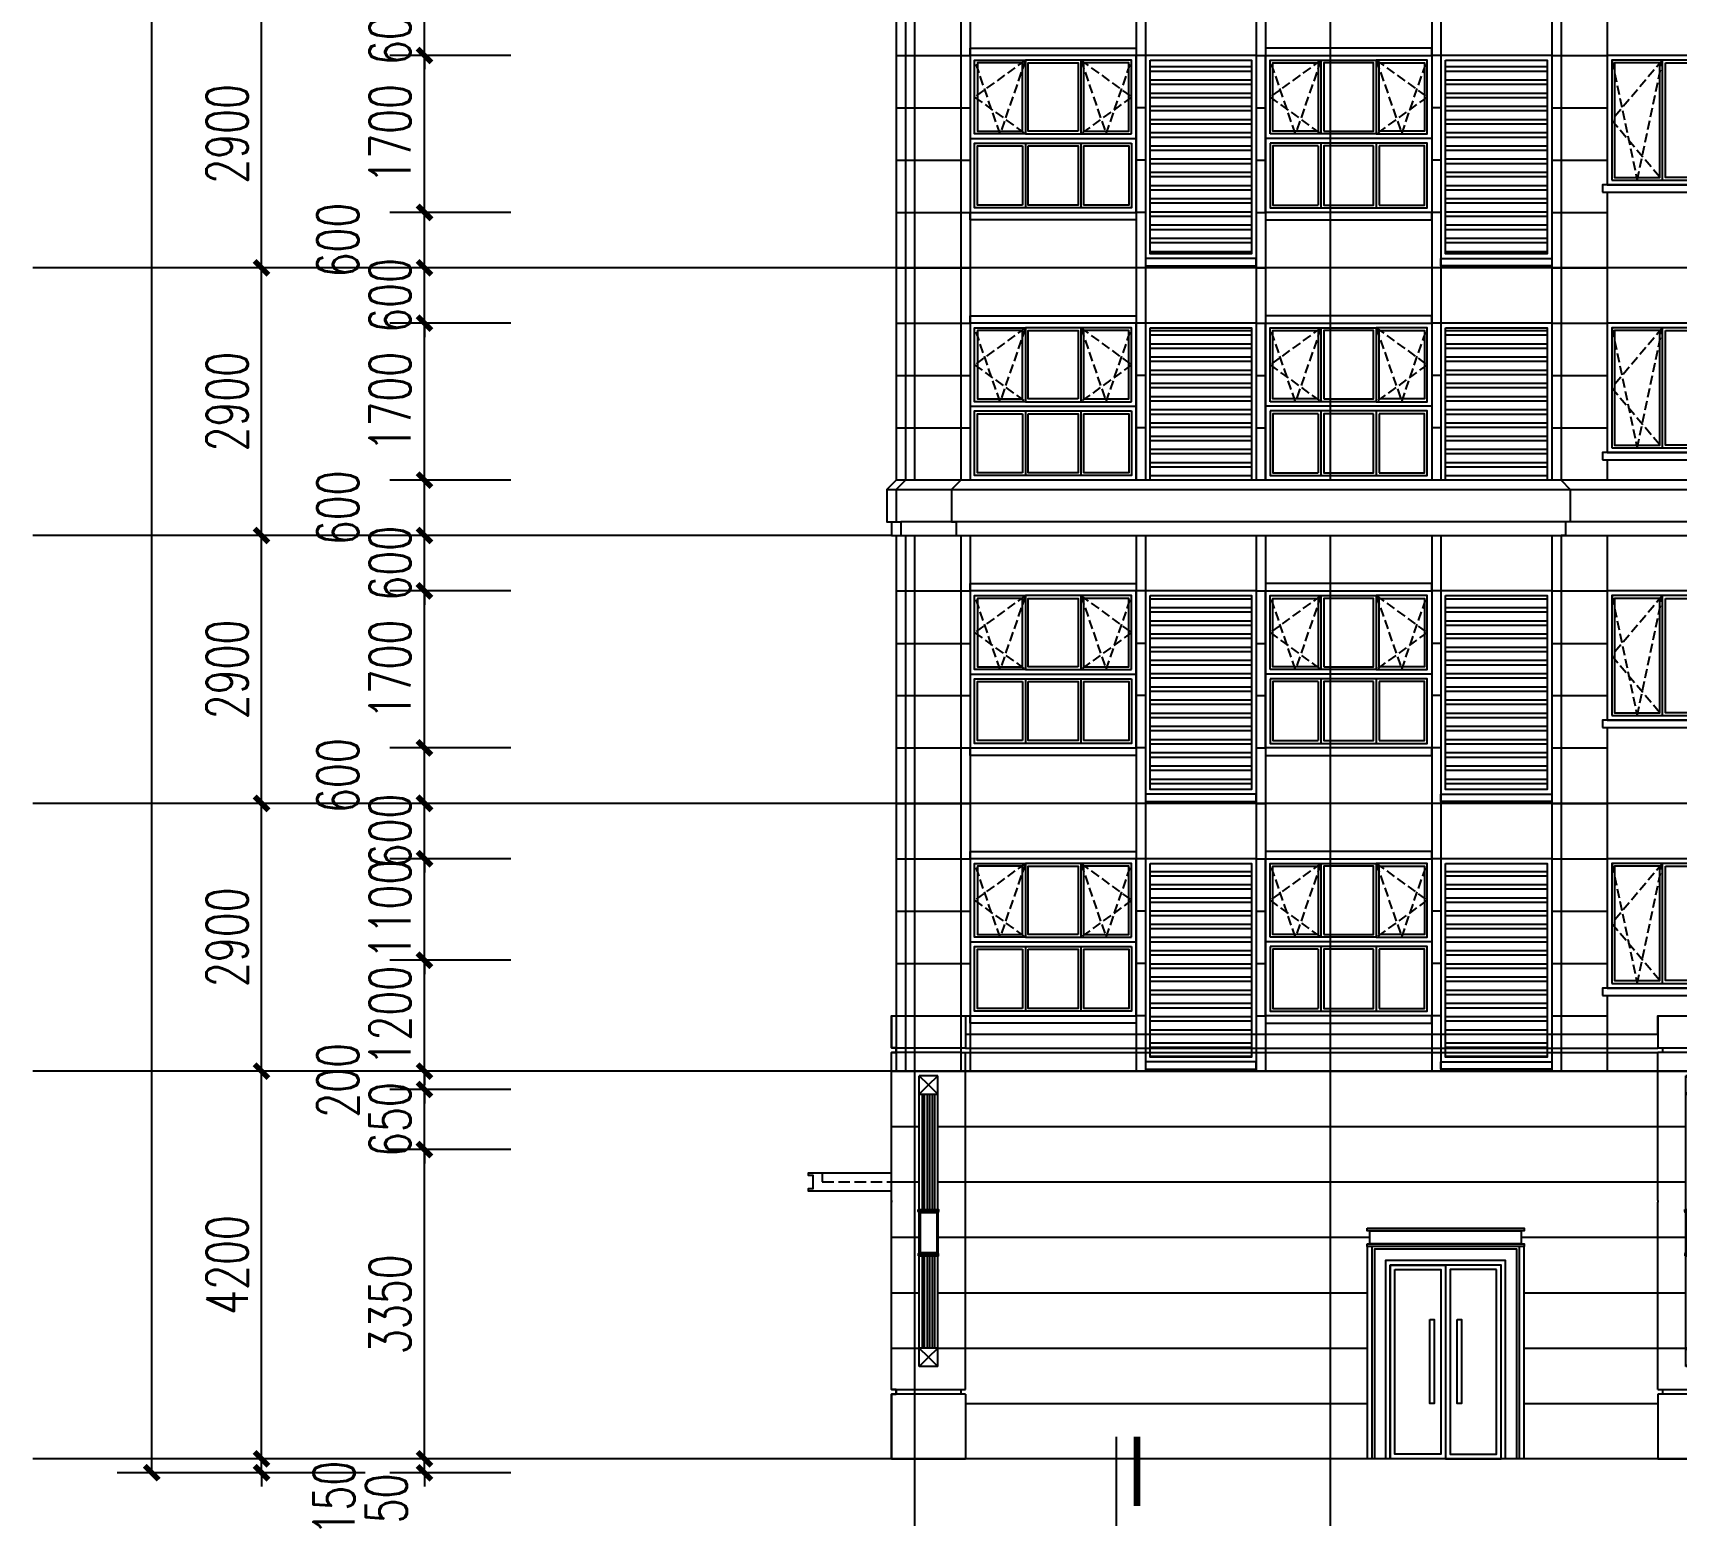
# Model space of a CAD drawing. Extents: x -59851 to 653804, y -249523 to 437614.
# Drawn here: x 465418 to 483213, y 363979 to 380033 of the extents above; entities that cross this region are included whole.
import ezdxf

# ---------------------------------------------------------------- set-up
doc = ezdxf.new("R2010")
doc.units = 0
doc.header["$LTSCALE"] = 1000
doc.header["$MEASUREMENT"] = 0
doc.linetypes.add('DASH', pattern=[0.35, 0.25, -0.1])
for name, color, linetype in [('_TCH_BOUNDARY', 7, 'Continuous'), ('A-材质分割线（横向）', 252, 'Continuous'), ('A-材质分割线（竖向）', 8, 'Continuous'), ('A-示意', 8, 'Continuous'), ('A-第三道尺寸线', 105, 'Continuous'), ('A-雨棚', 153, 'Continuous'), ('DIM_IDEN', 3, 'Continuous'), ('DOTE', 16, 'Continuous'), ('ELE-0', 142, 'Continuous'), ('ELE-1', 41, 'Continuous'), ('ELE-2', 31, 'Continuous'), ('ELE-3', 35, 'Continuous'), ('P-固定家具（悬空）', 142, 'Continuous'), ('PUB_DIM', 3, 'Continuous'), ('PUB_HATCH', 8, 'Continuous'), ('WINDOW', 4, 'Continuous')]:
    doc.layers.add(name, color=color, linetype=linetype)
doc.styles.add('_TCH_DIM_T3', font='SIMPLEX.shx', dxfattribs={"width": 0.705882, "bigfont": 'GBCBIG.shx'})
doc.dimstyles.new('_TCH_ARCH&&150', dxfattribs={"dimtxt": 446.25, "dimasz": 150, "dimexe": 375, "dimexo": 450, "dimgap": 150, "dimtad": 1, "dimdec": 0, "dimzin": 0, "dimdsep": 46, "dimtxsty": '_TCH_DIM_T3', "dimblk": 'ARCHTICK', "dimcen": 0.09, "dimclrt": 7, "dimazin": 2, "dimtfac": 1, "dimtdec": 0, "dimtix": 1, "dimtmove": 2, "dimatfit": 3, "dimfxl": 0, "dimtolj": 1, "dimtzin": 0, "dimarcsym": 0})

# ---------------------------------------------------------------- blocks, each defined once
blk = doc.blocks.new('151400')
at = {"layer": 'A-示意', "linetype": 'DASH', "ltscale": 0.4}
for points in [[(426808, 377013), (426258, 376363), (426808, 375713)], [(426258, 377013), (426533, 375713), (426808, 377013)]]:
    blk.add_lwpolyline(points, dxfattribs=at)
at = {"layer": 'ELE-0'}
blk.add_line((426808, 375713), (426808, 377013), dxfattribs=at)
for points in [[(426208, 375663), (427708, 375663), (427708, 377063), (426208, 377063)], [(426258, 375713), (427658, 375713), (427658, 377013), (426258, 377013)], [(426778, 376983), (426288, 376983), (426288, 375743), (426778, 375743)], [(426838, 376983), (427628, 376983), (427628, 375743), (426838, 375743)]]:
    blk.add_lwpolyline(points, close=True, dxfattribs=at)
blk = doc.blocks.new('1718')
at = {"layer": 'A-示意', "linetype": 'DASH', "ltscale": 0.4}
for points in [[(443561, 363543), (443011, 363143), (443561, 362743)], [(443561, 363543), (443286, 362743), (443011, 363543)], [(444161, 363543), (444711, 363143), (444161, 362743)], [(444161, 363543), (444436, 362743), (444711, 363543)]]:
    blk.add_lwpolyline(points, dxfattribs=at)
at = {"layer": 'ELE-0'}
for p, q in [((443561, 363543), (443561, 362743)), ((444761, 363543), (444761, 361943)), ((444761, 362693), (442961, 362693)), ((443531, 362613), (443531, 361973)), ((443561, 362643), (443561, 361943)), ((444161, 362643), (444161, 361943)), ((444191, 362613), (444191, 361973))]:
    blk.add_line(p, q, dxfattribs=at)
for points in [[(442961, 361893), (442961, 363593), (444761, 363593), (444761, 361893), (442961, 361893)], [(443531, 362613), (443041, 362613), (443041, 361973), (443531, 361973)], [(444191, 361973), (444681, 361973), (444681, 362613), (444191, 362613)]]:
    blk.add_lwpolyline(points, dxfattribs=at)
for points in [[(443011, 362743), (443011, 363543), (444161, 363543), (444161, 362743)], [(443531, 362773), (443041, 362773), (443041, 363513), (443531, 363513)], [(443591, 362773), (444131, 362773), (444131, 363513), (443591, 363513)], [(444161, 362743), (444711, 362743), (444711, 363543), (444161, 363543)], [(444191, 363513), (444681, 363513), (444681, 362773), (444191, 362773)], [(443011, 362643), (443011, 361943), (444711, 361943), (444711, 362643)], [(444131, 362613), (443591, 362613), (443591, 361973), (444131, 361973)]]:
    blk.add_lwpolyline(points, close=True, dxfattribs=at)
blk = doc.blocks.new('nanssliman')
at = {"layer": 'PUB_HATCH'}
h = blk.add_hatch(dxfattribs=at)
h.set_pattern_fill('ANSI32', color=256, scale=30, angle=135)
h.set_pattern_definition([(180, (-15200, 0), (-1e-14, -142.875), []), (180, (-15247.63, 47.63), (-1e-14, -142.875), [])])
h.paths.add_polyline_path([(421108, 363647), (422208, 363647), (422208, 361547), (421108, 361547)])
h = blk.add_hatch(dxfattribs=at)
h.set_pattern_fill('ANSI32', color=256, scale=30, angle=135)
h.set_pattern_definition([(180, (0, 0), (-1e-14, -142.875), []), (180, (-47.63, 47.63), (-1e-14, -142.875), [])])
h.paths.add_polyline_path([(424308, 363647), (425408, 363647), (425408, 361547), (424308, 361547)])
at = {"layer": 'A-材质分割线（横向）'}
for points in [[(418358, 363697), (419158, 363697)], [(421058, 363697), (420958, 363697)], [(422258, 363697), (422358, 363697)], [(424258, 363697), (424158, 363697)], [(425458, 363697), (426058, 363697)], [(418358, 363130), (419158, 363130)], [(421058, 363130), (420958, 363130)], [(422258, 363130), (422358, 363130)], [(424258, 363130), (424158, 363130)], [(425458, 363130), (426058, 363130)], [(418358, 362564), (419158, 362564)], [(421058, 362564), (420958, 362564)], [(422258, 362564), (422358, 362564)], [(424258, 362564), (424158, 362564)], [(425458, 362564), (426058, 362564)], [(418358, 361997), (419158, 361997)], [(421058, 361997), (420958, 361997)], [(422258, 361997), (422358, 361997)], [(424258, 361997), (424158, 361997)], [(425458, 361997), (426058, 361997)], [(418358, 361397), (419158, 361397)], [(421058, 361397), (420958, 361397)], [(422258, 361397), (422358, 361397)], [(424258, 361397), (424158, 361397)], [(425458, 361397), (426058, 361397)]]:
    blk.add_lwpolyline(points, dxfattribs=at)
at = {"layer": 'A-材质分割线（竖向）'}
for points in [[(426058, 364297), (426058, 363697)], [(426058, 362297), (426058, 362297)], [(426058, 362217), (426058, 361397)]]:
    blk.add_lwpolyline(points, dxfattribs=at)
at = {"layer": 'ELE-2'}
for points in [[(418458, 364297), (418458, 361397)], [(419058, 364297), (419058, 361397)], [(419158, 364297), (419158, 361397)], [(420958, 364297), (420958, 361397)], [(421058, 364297), (421058, 361397)], [(422258, 364297), (422258, 361397)], [(422358, 364297), (422358, 361397)], [(424158, 364297), (424158, 361397)], [(424258, 364297), (424258, 361397)], [(425458, 364297), (425458, 361397)], [(425558, 364297), (425558, 361397)], [(426058, 363697), (426058, 362297)]]:
    blk.add_lwpolyline(points, dxfattribs=at)
at = {"layer": 'ELE-3'}
for points in [[(418358, 364297), (418358, 361397)], [(422258, 363697), (421058, 363697)], [(425458, 363697), (424258, 363697)]]:
    blk.add_lwpolyline(points, dxfattribs=at)
for points in [[(420958, 363697), (419158, 363697), (419158, 363777), (420958, 363777)], [(422358, 363697), (424158, 363697), (424158, 363777), (422358, 363777)], [(426008, 362217), (427608, 362217), (427608, 362297), (426008, 362297)], [(420958, 361917), (419158, 361917), (419158, 361997), (420958, 361997)], [(422358, 361917), (424158, 361917), (424158, 361997), (422358, 361997)], [(422258, 361497), (421058, 361497), (421058, 361417), (422258, 361417)], [(424258, 361497), (425458, 361497), (425458, 361417), (424258, 361417)]]:
    blk.add_lwpolyline(points, close=True, dxfattribs=at)
at = {"layer": 'PUB_HATCH'}
for points in [[(421108, 363647), (422208, 363647), (422208, 361547), (421108, 361547)], [(424308, 363647), (425408, 363647), (425408, 361547), (424308, 361547)]]:
    blk.add_lwpolyline(points, close=True, dxfattribs=at)
at = {"layer": 'ELE-0', "xscale": -1}
blk.add_blockref('1718', (863919, 104), dxfattribs=at)
at = {"layer": 'ELE-0'}
for name, p in [('1718', (-20603, 104)), ('151400', (-150, -13366))]:
    blk.add_blockref(name, p, dxfattribs=at)
blk = doc.blocks.new('KKLKKKLH')
blk.add_wipeout([(418308, 323697), (440408, 323697), (440408, 323847), (440458, 323847), (440458, 324197), (440358, 324297), (418358, 324297), (418258, 324197), (418258, 323847), (418308, 323847)])
at = {"layer": '_TCH_BOUNDARY'}
blk.add_lwpolyline([(418308, 323697), (440408, 323697), (440408, 323847), (440458, 323847), (440458, 324197), (440358, 324297), (418358, 324297), (418258, 324197), (418258, 323847), (418308, 323847)], close=True, dxfattribs=at)
at = {"layer": 'ELE-2'}
for points in [[(418458, 324297), (418358, 324197), (418358, 323847), (418408, 323847), (418408, 323697), (440408, 323697), (440408, 323847), (440458, 323847), (440458, 324197), (440358, 324297), (418458, 324297)], [(419058, 324297), (418958, 324197), (418958, 323847), (419008, 323847), (419008, 323697), (419058, 323697)], [(425558, 324297), (425658, 324197), (425658, 323847), (425608, 323847), (425608, 323697), (425558, 323697)], [(418358, 324197), (440458, 324197)], [(440408, 323847), (418408, 323847)]]:
    blk.add_lwpolyline(points, dxfattribs=at)
at = {"layer": 'ELE-3'}
for points in [[(418458, 324297), (418358, 324297), (418258, 324197), (418258, 323847), (418308, 323847), (418308, 323697), (418408, 323697)], [(418258, 324197), (418358, 324197)], [(418308, 323847), (418358, 323847)]]:
    blk.add_lwpolyline(points, dxfattribs=at)
blk = doc.blocks.new('_ArchTick')
at = {"color": 0, "linetype": 'ByBlock', "const_width": 0.4}
blk.add_lwpolyline([(-0.5, -0.5), (0.5, 0.5)], dxfattribs=at)
blk = doc.blocks.new('*D3881')
at = {"layer": 'Defpoints', "color": 0, "transparency": 16777216}
for p in [(466705, 419288), (468304, 419288), (468304, 364438)]:
    blk.add_point(p, dxfattribs=at)
at = {"layer": 'PUB_DIM', "color": 0, "lineweight": -2, "transparency": 16777216}
for p, q in [((467854, 419288), (466330, 419288)), ((466705, 364438), (466705, 419288)), ((467854, 364438), (466330, 364438))]:
    blk.add_line(p, q, dxfattribs=at)
at = {"layer": 'PUB_DIM', "color": 0, "lineweight": -2, "transparency": 16777216, "xscale": 150, "yscale": 150, "zscale": 150}
for p, rotation in [((466705, 419288), 90), ((466705, 364438), 270)]:
    blk.add_blockref('_ArchTick', p, dxfattribs=dict(at, rotation=rotation))
at = {"layer": 'PUB_DIM', "color": 7, "transparency": 16777216, "insert": (466332, 391863), "char_height": 446.2, "attachment_point": 5, "rotation": 90, "style": '_TCH_DIM_T3'}
blk.add_mtext('\\A1;54850', dxfattribs=at)
blk = doc.blocks.new('*D3896')
at = {"layer": 'Defpoints', "color": 0, "transparency": 16777216}
for p in [(467894, 380388), (469468, 380388), (469468, 377488)]:
    blk.add_point(p, dxfattribs=at)
at = {"layer": 'PUB_DIM', "color": 0, "lineweight": -2, "transparency": 16777216}
for p, q in [((469018, 380388), (467519, 380388)), ((467894, 377488), (467894, 380388)), ((469018, 377488), (467519, 377488))]:
    blk.add_line(p, q, dxfattribs=at)
at = {"layer": 'PUB_DIM', "color": 0, "lineweight": -2, "transparency": 16777216, "xscale": 150, "yscale": 150, "zscale": 150}
for p, rotation in [((467894, 380388), 90), ((467894, 377488), 270)]:
    blk.add_blockref('_ArchTick', p, dxfattribs=dict(at, rotation=rotation))
at = {"layer": 'PUB_DIM', "color": 7, "transparency": 16777216, "insert": (467521, 378938), "char_height": 446.2, "attachment_point": 5, "rotation": 90, "style": '_TCH_DIM_T3'}
blk.add_mtext('\\A1;2900', dxfattribs=at)
blk = doc.blocks.new('*D3897')
at = {"layer": 'Defpoints', "color": 0, "transparency": 16777216}
for p in [(467894, 377488), (469468, 377488), (469468, 374588)]:
    blk.add_point(p, dxfattribs=at)
at = {"layer": 'PUB_DIM', "color": 0, "lineweight": -2, "transparency": 16777216}
for p, q in [((469018, 377488), (467519, 377488)), ((467894, 374588), (467894, 377488)), ((469018, 374588), (467519, 374588))]:
    blk.add_line(p, q, dxfattribs=at)
at = {"layer": 'PUB_DIM', "color": 0, "lineweight": -2, "transparency": 16777216, "xscale": 150, "yscale": 150, "zscale": 150}
for p, rotation in [((467894, 377488), 90), ((467894, 374588), 270)]:
    blk.add_blockref('_ArchTick', p, dxfattribs=dict(at, rotation=rotation))
at = {"layer": 'PUB_DIM', "color": 7, "transparency": 16777216, "insert": (467521, 376038), "char_height": 446.2, "attachment_point": 5, "rotation": 90, "style": '_TCH_DIM_T3'}
blk.add_mtext('\\A1;2900', dxfattribs=at)
blk = doc.blocks.new('*D3898')
at = {"layer": 'Defpoints', "color": 0, "transparency": 16777216}
for p in [(467894, 374588), (469468, 374588), (469468, 371688)]:
    blk.add_point(p, dxfattribs=at)
at = {"layer": 'PUB_DIM', "color": 0, "lineweight": -2, "transparency": 16777216}
for p, q in [((469018, 374588), (467519, 374588)), ((467894, 371688), (467894, 374588)), ((469018, 371688), (467519, 371688))]:
    blk.add_line(p, q, dxfattribs=at)
at = {"layer": 'PUB_DIM', "color": 0, "lineweight": -2, "transparency": 16777216, "xscale": 150, "yscale": 150, "zscale": 150}
for p, rotation in [((467894, 374588), 90), ((467894, 371688), 270)]:
    blk.add_blockref('_ArchTick', p, dxfattribs=dict(at, rotation=rotation))
at = {"layer": 'PUB_DIM', "color": 7, "transparency": 16777216, "insert": (467521, 373138), "char_height": 446.2, "attachment_point": 5, "rotation": 90, "style": '_TCH_DIM_T3'}
blk.add_mtext('\\A1;2900', dxfattribs=at)
blk = doc.blocks.new('*D3899')
at = {"layer": 'Defpoints', "color": 0, "transparency": 16777216}
for p in [(467894, 371688), (469468, 371688), (469468, 368788)]:
    blk.add_point(p, dxfattribs=at)
at = {"layer": 'PUB_DIM', "color": 0, "lineweight": -2, "transparency": 16777216}
for p, q in [((469018, 371688), (467519, 371688)), ((467894, 368788), (467894, 371688)), ((469018, 368788), (467519, 368788))]:
    blk.add_line(p, q, dxfattribs=at)
at = {"layer": 'PUB_DIM', "color": 0, "lineweight": -2, "transparency": 16777216, "xscale": 150, "yscale": 150, "zscale": 150}
for p, rotation in [((467894, 371688), 90), ((467894, 368788), 270)]:
    blk.add_blockref('_ArchTick', p, dxfattribs=dict(at, rotation=rotation))
at = {"layer": 'PUB_DIM', "color": 7, "transparency": 16777216, "insert": (467521, 370238), "char_height": 446.2, "attachment_point": 5, "rotation": 90, "style": '_TCH_DIM_T3'}
blk.add_mtext('\\A1;2900', dxfattribs=at)
blk = doc.blocks.new('*D3900')
at = {"layer": 'Defpoints', "color": 0, "transparency": 16777216}
for p in [(467894, 368788), (469468, 368788), (469468, 364588)]:
    blk.add_point(p, dxfattribs=at)
at = {"layer": 'PUB_DIM', "color": 0, "lineweight": -2, "transparency": 16777216}
for p, q in [((469018, 368788), (467519, 368788)), ((467894, 364588), (467894, 368788)), ((469018, 364588), (467519, 364588))]:
    blk.add_line(p, q, dxfattribs=at)
at = {"layer": 'PUB_DIM', "color": 0, "lineweight": -2, "transparency": 16777216, "xscale": 150, "yscale": 150, "zscale": 150}
for p, rotation in [((467894, 368788), 90), ((467894, 364588), 270)]:
    blk.add_blockref('_ArchTick', p, dxfattribs=dict(at, rotation=rotation))
at = {"layer": 'PUB_DIM', "color": 7, "transparency": 16777216, "insert": (467521, 366688), "char_height": 446.2, "attachment_point": 5, "rotation": 90, "style": '_TCH_DIM_T3'}
blk.add_mtext('\\A1;4200', dxfattribs=at)
blk = doc.blocks.new('*D3901')
at = {"layer": 'Defpoints', "color": 0, "transparency": 16777216}
for p in [(467894, 364588), (469468, 364588), (469468, 364438)]:
    blk.add_point(p, dxfattribs=at)
at = {"layer": 'PUB_DIM', "color": 0, "lineweight": -2, "transparency": 16777216}
for p, q in [((467894, 364588), (467894, 364738)), ((469018, 364588), (467519, 364588)), ((467894, 364438), (467894, 364588)), ((469018, 364438), (467519, 364438)), ((467894, 364438), (467894, 364288))]:
    blk.add_line(p, q, dxfattribs=at)
at = {"layer": 'PUB_DIM', "color": 0, "lineweight": -2, "transparency": 16777216, "xscale": 150, "yscale": 150, "zscale": 150}
for p, rotation in [((467894, 364588), 270), ((467894, 364438), 90)]:
    blk.add_blockref('_ArchTick', p, dxfattribs=dict(at, rotation=rotation))
at = {"layer": 'PUB_DIM', "color": 7, "transparency": 16777216, "insert": (468679, 364163), "char_height": 446.2, "attachment_point": 5, "rotation": 90, "style": '_TCH_DIM_T3'}
blk.add_mtext('\\A1;150', dxfattribs=at)
blk = doc.blocks.new('*D3902')
at = {"layer": 'A-第三道尺寸线', "color": 0, "lineweight": -2, "transparency": 16777216}
for p, q in [((469659, 364588), (469659, 364738)), ((470593, 364588), (469284, 364588)), ((469659, 364438), (469659, 364588)), ((470593, 364438), (469284, 364438)), ((469659, 364438), (469659, 364288))]:
    blk.add_line(p, q, dxfattribs=at)
at = {"layer": 'Defpoints', "color": 0, "transparency": 16777216}
for p in [(469659, 364588), (471043, 364588), (471043, 364438)]:
    blk.add_point(p, dxfattribs=at)
at = {"layer": 'A-第三道尺寸线', "color": 0, "lineweight": -2, "transparency": 16777216, "xscale": 150, "yscale": 150, "zscale": 150}
for p, rotation in [((469659, 364588), 270), ((469659, 364438), 90)]:
    blk.add_blockref('_ArchTick', p, dxfattribs=dict(at, rotation=rotation))
at = {"layer": 'A-第三道尺寸线', "color": 7, "transparency": 16777216, "insert": (469246, 364025), "char_height": 446.2, "attachment_point": 5, "rotation": 90, "style": '_TCH_DIM_T3'}
blk.add_mtext('\\A1;150', dxfattribs=at)
blk = doc.blocks.new('*D3903')
at = {"layer": 'A-第三道尺寸线', "color": 0, "lineweight": -2, "transparency": 16777216}
for p, q in [((470593, 367938), (469284, 367938)), ((469659, 364588), (469659, 367938)), ((470593, 364588), (469284, 364588))]:
    blk.add_line(p, q, dxfattribs=at)
at = {"layer": 'Defpoints', "color": 0, "transparency": 16777216}
for p in [(469659, 367938), (471043, 367938), (471043, 364588)]:
    blk.add_point(p, dxfattribs=at)
at = {"layer": 'A-第三道尺寸线', "color": 0, "lineweight": -2, "transparency": 16777216, "xscale": 150, "yscale": 150, "zscale": 150}
for p, rotation in [((469659, 367938), 90), ((469659, 364588), 270)]:
    blk.add_blockref('_ArchTick', p, dxfattribs=dict(at, rotation=rotation))
at = {"layer": 'A-第三道尺寸线', "color": 7, "transparency": 16777216, "insert": (469286, 366263), "char_height": 446.2, "attachment_point": 5, "rotation": 90, "style": '_TCH_DIM_T3'}
blk.add_mtext('\\A1;3350', dxfattribs=at)
blk = doc.blocks.new('*D3904')
at = {"layer": 'A-第三道尺寸线', "color": 0, "lineweight": -2, "transparency": 16777216}
for p, q in [((469659, 368588), (469659, 368738)), ((470593, 368588), (469284, 368588)), ((469659, 367938), (469659, 368588)), ((470593, 367938), (469284, 367938)), ((469659, 367938), (469659, 367788))]:
    blk.add_line(p, q, dxfattribs=at)
at = {"layer": 'Defpoints', "color": 0, "transparency": 16777216}
for p in [(469659, 368588), (471043, 368588), (471043, 367938)]:
    blk.add_point(p, dxfattribs=at)
at = {"layer": 'A-第三道尺寸线', "color": 0, "lineweight": -2, "transparency": 16777216, "xscale": 150, "yscale": 150, "zscale": 150}
for p, rotation in [((469659, 368588), 270), ((469659, 367938), 90)]:
    blk.add_blockref('_ArchTick', p, dxfattribs=dict(at, rotation=rotation))
at = {"layer": 'A-第三道尺寸线', "color": 7, "transparency": 16777216, "insert": (469286, 368263), "char_height": 446.2, "attachment_point": 5, "rotation": 90, "style": '_TCH_DIM_T3'}
blk.add_mtext('\\A1;650', dxfattribs=at)
blk = doc.blocks.new('*D3905')
at = {"layer": 'A-第三道尺寸线', "color": 0, "lineweight": -2, "transparency": 16777216}
for p, q in [((469659, 368788), (469659, 368938)), ((470593, 368788), (469284, 368788)), ((469659, 368588), (469659, 368788)), ((470593, 368588), (469284, 368588)), ((469659, 368588), (469659, 368438))]:
    blk.add_line(p, q, dxfattribs=at)
at = {"layer": 'Defpoints', "color": 0, "transparency": 16777216}
for p in [(469659, 368788), (471043, 368788), (471043, 368588)]:
    blk.add_point(p, dxfattribs=at)
at = {"layer": 'A-第三道尺寸线', "color": 0, "lineweight": -2, "transparency": 16777216, "xscale": 150, "yscale": 150, "zscale": 150}
for p, rotation in [((469659, 368788), 270), ((469659, 368588), 90)]:
    blk.add_blockref('_ArchTick', p, dxfattribs=dict(at, rotation=rotation))
at = {"layer": 'A-第三道尺寸线', "color": 7, "transparency": 16777216, "insert": (468721, 368688), "char_height": 446.2, "attachment_point": 5, "rotation": 90, "style": '_TCH_DIM_T3'}
blk.add_mtext('\\A1;200', dxfattribs=at)
blk = doc.blocks.new('*D3906')
at = {"layer": 'A-第三道尺寸线', "color": 0, "lineweight": -2, "transparency": 16777216}
for p, q in [((469659, 369988), (469659, 370138)), ((470593, 369988), (469284, 369988)), ((469659, 368788), (469659, 369988)), ((470593, 368788), (469284, 368788)), ((469659, 368788), (469659, 368638))]:
    blk.add_line(p, q, dxfattribs=at)
at = {"layer": 'Defpoints', "color": 0, "transparency": 16777216}
for p in [(469659, 369988), (471043, 369988), (471043, 368788)]:
    blk.add_point(p, dxfattribs=at)
at = {"layer": 'A-第三道尺寸线', "color": 0, "lineweight": -2, "transparency": 16777216, "xscale": 150, "yscale": 150, "zscale": 150}
for p, rotation in [((469659, 369988), 270), ((469659, 368788), 90)]:
    blk.add_blockref('_ArchTick', p, dxfattribs=dict(at, rotation=rotation))
at = {"layer": 'A-第三道尺寸线', "color": 7, "transparency": 16777216, "insert": (469286, 369388), "char_height": 446.2, "attachment_point": 5, "rotation": 90, "style": '_TCH_DIM_T3'}
blk.add_mtext('\\A1;1200', dxfattribs=at)
blk = doc.blocks.new('*D3907')
at = {"layer": 'A-第三道尺寸线', "color": 0, "lineweight": -2, "transparency": 16777216}
for p, q in [((469659, 371088), (469659, 371238)), ((470593, 371088), (469284, 371088)), ((469659, 369988), (469659, 371088)), ((470593, 369988), (469284, 369988)), ((469659, 369988), (469659, 369838))]:
    blk.add_line(p, q, dxfattribs=at)
at = {"layer": 'Defpoints', "color": 0, "transparency": 16777216}
for p in [(469659, 371088), (471043, 371088), (471043, 369988)]:
    blk.add_point(p, dxfattribs=at)
at = {"layer": 'A-第三道尺寸线', "color": 0, "lineweight": -2, "transparency": 16777216, "xscale": 150, "yscale": 150, "zscale": 150}
for p, rotation in [((469659, 371088), 270), ((469659, 369988), 90)]:
    blk.add_blockref('_ArchTick', p, dxfattribs=dict(at, rotation=rotation))
at = {"layer": 'A-第三道尺寸线', "color": 7, "transparency": 16777216, "insert": (469286, 370538), "char_height": 446.2, "attachment_point": 5, "rotation": 90, "style": '_TCH_DIM_T3'}
blk.add_mtext('\\A1;1100', dxfattribs=at)
blk = doc.blocks.new('*D3908')
at = {"layer": 'A-第三道尺寸线', "color": 0, "lineweight": -2, "transparency": 16777216}
for p, q in [((469659, 371688), (469659, 371838)), ((470593, 371688), (469284, 371688)), ((469659, 371088), (469659, 371688)), ((470593, 371088), (469284, 371088)), ((469659, 371088), (469659, 370938))]:
    blk.add_line(p, q, dxfattribs=at)
at = {"layer": 'Defpoints', "color": 0, "transparency": 16777216}
for p in [(469659, 371688), (471043, 371688), (471043, 371088)]:
    blk.add_point(p, dxfattribs=at)
at = {"layer": 'A-第三道尺寸线', "color": 0, "lineweight": -2, "transparency": 16777216, "xscale": 150, "yscale": 150, "zscale": 150}
for p, rotation in [((469659, 371688), 270), ((469659, 371088), 90)]:
    blk.add_blockref('_ArchTick', p, dxfattribs=dict(at, rotation=rotation))
at = {"layer": 'A-第三道尺寸线', "color": 7, "transparency": 16777216, "insert": (469286, 371388), "char_height": 446.2, "attachment_point": 5, "rotation": 90, "style": '_TCH_DIM_T3'}
blk.add_mtext('\\A1;600', dxfattribs=at)
blk = doc.blocks.new('*D3909')
at = {"layer": 'A-第三道尺寸线', "color": 0, "lineweight": -2, "transparency": 16777216}
for p, q in [((470593, 372288), (469284, 372288)), ((469659, 371688), (469659, 372288)), ((470593, 371688), (469284, 371688))]:
    blk.add_line(p, q, dxfattribs=at)
at = {"layer": 'Defpoints', "color": 0, "transparency": 16777216}
for p in [(469659, 372288), (471043, 372288), (471043, 371688)]:
    blk.add_point(p, dxfattribs=at)
at = {"layer": 'A-第三道尺寸线', "color": 0, "lineweight": -2, "transparency": 16777216, "xscale": 150, "yscale": 150, "zscale": 150}
for p, rotation in [((469659, 372288), 90), ((469659, 371688), 270)]:
    blk.add_blockref('_ArchTick', p, dxfattribs=dict(at, rotation=rotation))
at = {"layer": 'A-第三道尺寸线', "color": 7, "transparency": 16777216, "insert": (468721, 371988), "char_height": 446.2, "attachment_point": 5, "rotation": 90, "style": '_TCH_DIM_T3'}
blk.add_mtext('\\A1;600', dxfattribs=at)
blk = doc.blocks.new('*D3910')
at = {"layer": 'A-第三道尺寸线', "color": 0, "lineweight": -2, "transparency": 16777216}
for p, q in [((470593, 373988), (469284, 373988)), ((469659, 372288), (469659, 373988)), ((470593, 372288), (469284, 372288))]:
    blk.add_line(p, q, dxfattribs=at)
at = {"layer": 'Defpoints', "color": 0, "transparency": 16777216}
for p in [(469659, 373988), (471043, 373988), (471043, 372288)]:
    blk.add_point(p, dxfattribs=at)
at = {"layer": 'A-第三道尺寸线', "color": 0, "lineweight": -2, "transparency": 16777216, "xscale": 150, "yscale": 150, "zscale": 150}
for p, rotation in [((469659, 373988), 90), ((469659, 372288), 270)]:
    blk.add_blockref('_ArchTick', p, dxfattribs=dict(at, rotation=rotation))
at = {"layer": 'A-第三道尺寸线', "color": 7, "transparency": 16777216, "insert": (469286, 373138), "char_height": 446.2, "attachment_point": 5, "rotation": 90, "style": '_TCH_DIM_T3'}
blk.add_mtext('\\A1;1700', dxfattribs=at)
blk = doc.blocks.new('*D3911')
at = {"layer": 'A-第三道尺寸线', "color": 0, "lineweight": -2, "transparency": 16777216}
for p, q in [((470593, 374588), (469284, 374588)), ((469659, 374588), (469659, 374738)), ((469659, 373988), (469659, 374588)), ((470593, 373988), (469284, 373988)), ((469659, 373988), (469659, 373838))]:
    blk.add_line(p, q, dxfattribs=at)
at = {"layer": 'Defpoints', "color": 0, "transparency": 16777216}
for p in [(469659, 374588), (471043, 374588), (471043, 373988)]:
    blk.add_point(p, dxfattribs=at)
at = {"layer": 'A-第三道尺寸线', "color": 0, "lineweight": -2, "transparency": 16777216, "xscale": 150, "yscale": 150, "zscale": 150}
for p, rotation in [((469659, 374588), 270), ((469659, 373988), 90)]:
    blk.add_blockref('_ArchTick', p, dxfattribs=dict(at, rotation=rotation))
at = {"layer": 'A-第三道尺寸线', "color": 7, "transparency": 16777216, "insert": (469286, 374288), "char_height": 446.2, "attachment_point": 5, "rotation": 90, "style": '_TCH_DIM_T3'}
blk.add_mtext('\\A1;600', dxfattribs=at)
blk = doc.blocks.new('*D3912')
at = {"layer": 'A-第三道尺寸线', "color": 0, "lineweight": -2, "transparency": 16777216}
for p, q in [((470593, 375188), (469284, 375188)), ((469659, 374588), (469659, 375188)), ((470593, 374588), (469284, 374588))]:
    blk.add_line(p, q, dxfattribs=at)
at = {"layer": 'Defpoints', "color": 0, "transparency": 16777216}
for p in [(469659, 375188), (471043, 375188), (471043, 374588)]:
    blk.add_point(p, dxfattribs=at)
at = {"layer": 'A-第三道尺寸线', "color": 0, "lineweight": -2, "transparency": 16777216, "xscale": 150, "yscale": 150, "zscale": 150}
for p, rotation in [((469659, 375188), 90), ((469659, 374588), 270)]:
    blk.add_blockref('_ArchTick', p, dxfattribs=dict(at, rotation=rotation))
at = {"layer": 'A-第三道尺寸线', "color": 7, "transparency": 16777216, "insert": (468721, 374888), "char_height": 446.2, "attachment_point": 5, "rotation": 90, "style": '_TCH_DIM_T3'}
blk.add_mtext('\\A1;600', dxfattribs=at)
blk = doc.blocks.new('*D3913')
at = {"layer": 'A-第三道尺寸线', "color": 0, "lineweight": -2, "transparency": 16777216}
for p, q in [((470593, 376888), (469284, 376888)), ((469659, 375188), (469659, 376888)), ((470593, 375188), (469284, 375188))]:
    blk.add_line(p, q, dxfattribs=at)
at = {"layer": 'Defpoints', "color": 0, "transparency": 16777216}
for p in [(469659, 376888), (471043, 376888), (471043, 375188)]:
    blk.add_point(p, dxfattribs=at)
at = {"layer": 'A-第三道尺寸线', "color": 0, "lineweight": -2, "transparency": 16777216, "xscale": 150, "yscale": 150, "zscale": 150}
for p, rotation in [((469659, 376888), 90), ((469659, 375188), 270)]:
    blk.add_blockref('_ArchTick', p, dxfattribs=dict(at, rotation=rotation))
at = {"layer": 'A-第三道尺寸线', "color": 7, "transparency": 16777216, "insert": (469286, 376038), "char_height": 446.2, "attachment_point": 5, "rotation": 90, "style": '_TCH_DIM_T3'}
blk.add_mtext('\\A1;1700', dxfattribs=at)
blk = doc.blocks.new('*D3914')
at = {"layer": 'A-第三道尺寸线', "color": 0, "lineweight": -2, "transparency": 16777216}
for p, q in [((469659, 377488), (469659, 377638)), ((470593, 377488), (469284, 377488)), ((469659, 376888), (469659, 377488)), ((470593, 376888), (469284, 376888)), ((469659, 376888), (469659, 376738))]:
    blk.add_line(p, q, dxfattribs=at)
at = {"layer": 'Defpoints', "color": 0, "transparency": 16777216}
for p in [(469659, 377488), (471043, 377488), (471043, 376888)]:
    blk.add_point(p, dxfattribs=at)
at = {"layer": 'A-第三道尺寸线', "color": 0, "lineweight": -2, "transparency": 16777216, "xscale": 150, "yscale": 150, "zscale": 150}
for p, rotation in [((469659, 377488), 270), ((469659, 376888), 90)]:
    blk.add_blockref('_ArchTick', p, dxfattribs=dict(at, rotation=rotation))
at = {"layer": 'A-第三道尺寸线', "color": 7, "transparency": 16777216, "insert": (469286, 377188), "char_height": 446.2, "attachment_point": 5, "rotation": 90, "style": '_TCH_DIM_T3'}
blk.add_mtext('\\A1;600', dxfattribs=at)
blk = doc.blocks.new('*D3915')
at = {"layer": 'A-第三道尺寸线', "color": 0, "lineweight": -2, "transparency": 16777216}
for p, q in [((470593, 378088), (469284, 378088)), ((469659, 377488), (469659, 378088)), ((470593, 377488), (469284, 377488))]:
    blk.add_line(p, q, dxfattribs=at)
at = {"layer": 'Defpoints', "color": 0, "transparency": 16777216}
for p in [(469659, 378088), (471043, 378088), (471043, 377488)]:
    blk.add_point(p, dxfattribs=at)
at = {"layer": 'A-第三道尺寸线', "color": 0, "lineweight": -2, "transparency": 16777216, "xscale": 150, "yscale": 150, "zscale": 150}
for p, rotation in [((469659, 378088), 90), ((469659, 377488), 270)]:
    blk.add_blockref('_ArchTick', p, dxfattribs=dict(at, rotation=rotation))
at = {"layer": 'A-第三道尺寸线', "color": 7, "transparency": 16777216, "insert": (468721, 377788), "char_height": 446.2, "attachment_point": 5, "rotation": 90, "style": '_TCH_DIM_T3'}
blk.add_mtext('\\A1;600', dxfattribs=at)
blk = doc.blocks.new('*D3916')
at = {"layer": 'A-第三道尺寸线', "color": 0, "lineweight": -2, "transparency": 16777216}
for p, q in [((470593, 379788), (469284, 379788)), ((469659, 378088), (469659, 379788)), ((470593, 378088), (469284, 378088))]:
    blk.add_line(p, q, dxfattribs=at)
at = {"layer": 'Defpoints', "color": 0, "transparency": 16777216}
for p in [(469659, 379788), (471043, 379788), (471043, 378088)]:
    blk.add_point(p, dxfattribs=at)
at = {"layer": 'A-第三道尺寸线', "color": 0, "lineweight": -2, "transparency": 16777216, "xscale": 150, "yscale": 150, "zscale": 150}
for p, rotation in [((469659, 379788), 90), ((469659, 378088), 270)]:
    blk.add_blockref('_ArchTick', p, dxfattribs=dict(at, rotation=rotation))
at = {"layer": 'A-第三道尺寸线', "color": 7, "transparency": 16777216, "insert": (469286, 378938), "char_height": 446.2, "attachment_point": 5, "rotation": 90, "style": '_TCH_DIM_T3'}
blk.add_mtext('\\A1;1700', dxfattribs=at)
blk = doc.blocks.new('*D3917')
at = {"layer": 'A-第三道尺寸线', "color": 0, "lineweight": -2, "transparency": 16777216}
for p, q in [((469659, 380388), (469659, 380538)), ((470593, 380388), (469284, 380388)), ((469659, 379788), (469659, 380388)), ((470593, 379788), (469284, 379788)), ((469659, 379788), (469659, 379638))]:
    blk.add_line(p, q, dxfattribs=at)
at = {"layer": 'Defpoints', "color": 0, "transparency": 16777216}
for p in [(469659, 380388), (471043, 380388), (471043, 379788)]:
    blk.add_point(p, dxfattribs=at)
at = {"layer": 'A-第三道尺寸线', "color": 0, "lineweight": -2, "transparency": 16777216, "xscale": 150, "yscale": 150, "zscale": 150}
for p, rotation in [((469659, 380388), 270), ((469659, 379788), 90)]:
    blk.add_blockref('_ArchTick', p, dxfattribs=dict(at, rotation=rotation))
at = {"layer": 'A-第三道尺寸线', "color": 7, "transparency": 16777216, "insert": (469286, 380088), "char_height": 446.2, "attachment_point": 5, "rotation": 90, "style": '_TCH_DIM_T3'}
blk.add_mtext('\\A1;600', dxfattribs=at)
blk = doc.blocks.new('jfdjashj')
at = {"layer": 'ELE-1'}
blk.add_lwpolyline([(241119, 279178), (241119, 279878), (241169, 279878), (241169, 279928), (241119, 279928), (241119, 283578), (241169, 283578), (241169, 283628), (241119, 283628), (241119, 283978), (241919, 283978), (241919, 283778), (249419, 283778), (249419, 283978), (250219, 283978), (250219, 283628), (250169, 283628), (250169, 283578), (250219, 283578), (250219, 279928), (250169, 279928), (250169, 279878), (250219, 279878), (250219, 279178), (241119, 279178)], dxfattribs=at)
blk = doc.blocks.new('qweerqqq')
at = {"layer": 'A-材质分割线（横向）'}
for p, q in [((-54711, 276912), (-53911, 276912)), ((-54711, 276312), (-54411, 276312)), ((-54211, 276312), (-53911, 276312)), ((-54711, 275712), (-54411, 275712)), ((-54211, 275712), (-53911, 275712)), ((-54711, 275112), (-54411, 275112)), ((-54211, 275112), (-53911, 275112)), ((-54711, 274512), (-54411, 274512)), ((-54211, 274512), (-53911, 274512)), ((-54711, 273912), (-54411, 273912)), ((-54211, 273912), (-53911, 273912))]:
    blk.add_line(p, q, dxfattribs=at)
at = {"layer": 'ELE-1'}
for p, q in [((-54711, 277512), (-53911, 277512)), ((-54711, 277512), (-54711, 277162)), ((-53911, 277512), (-53911, 277162)), ((-54711, 277162), (-54661, 277162)), ((-54661, 277112), (-54711, 277112)), ((-54711, 276912), (-54711, 277112)), ((-54661, 277162), (-54661, 277112)), ((-54661, 277162), (-53961, 277162)), ((-53961, 277112), (-54661, 277112)), ((-53961, 277162), (-53961, 277112)), ((-53961, 277162), (-53911, 277162)), ((-53961, 277112), (-53911, 277112)), ((-53911, 276912), (-53911, 277112)), ((-54711, 276312), (-54711, 276912)), ((-53911, 276312), (-53911, 276912)), ((-54311, 276762), (-54411, 276862)), ((-54211, 276862), (-54411, 276862)), ((-54411, 276662), (-54411, 276862)), ((-54311, 276762), (-54411, 276662)), ((-54311, 276762), (-54211, 276862)), ((-54311, 276762), (-54211, 276662)), ((-54211, 276662), (-54211, 276862)), ((-54411, 276662), (-54376, 276662)), ((-54411, 276312), (-54411, 276662)), ((-54376, 276662), (-54356, 276662)), ((-54376, 275412), (-54376, 276662)), ((-54356, 276662), (-54321, 276662)), ((-54356, 276662), (-54356, 275412)), ((-54321, 276662), (-54301, 276662)), ((-54321, 275412), (-54321, 276662)), ((-54301, 276662), (-54266, 276662)), ((-54301, 276662), (-54301, 275412)), ((-54266, 276662), (-54246, 276662)), ((-54266, 275412), (-54266, 276662)), ((-54246, 276662), (-54211, 276662)), ((-54246, 276662), (-54246, 275412)), ((-54211, 276312), (-54211, 276662)), ((-54711, 275712), (-54711, 276312)), ((-54411, 275712), (-54411, 276312)), ((-54211, 275712), (-54211, 276312)), ((-53911, 275712), (-53911, 276312)), ((-54711, 275512), (-54711, 275712)), ((-54411, 275412), (-54411, 275712)), ((-54211, 275412), (-54211, 275712)), ((-53911, 275112), (-53911, 275712)), ((-54711, 275512), (-54711, 275492)), ((-54711, 275112), (-54711, 275492)), ((-54711, 274512), (-54711, 275112)), ((-53911, 274512), (-53911, 275112)), ((-54411, 273912), (-54411, 274912)), ((-54376, 273912), (-54376, 274912)), ((-54356, 274912), (-54356, 273912)), ((-54321, 273912), (-54321, 274912)), ((-54301, 274912), (-54301, 273912)), ((-54266, 273912), (-54266, 274912)), ((-54246, 274912), (-54246, 273912)), ((-54211, 273912), (-54211, 274912)), ((-54711, 273912), (-54711, 274512)), ((-53911, 273912), (-53911, 274512)), ((-54711, 273512), (-54711, 273912)), ((-54411, 273712), (-54411, 273912)), ((-54311, 273812), (-54411, 273912)), ((-54211, 273912), (-54411, 273912)), ((-54311, 273812), (-54211, 273912)), ((-54211, 273712), (-54211, 273912)), ((-53911, 273512), (-53911, 273912)), ((-54311, 273812), (-54411, 273712)), ((-54211, 273712), (-54411, 273712)), ((-54311, 273812), (-54211, 273712)), ((-54711, 273462), (-54711, 273512)), ((-53911, 273462), (-53911, 273512)), ((-54711, 273462), (-54661, 273462)), ((-54661, 273412), (-54711, 273412)), ((-54711, 273412), (-54711, 272712)), ((-54661, 273462), (-54661, 273412)), ((-54661, 273462), (-53961, 273462)), ((-53961, 273412), (-54661, 273412)), ((-53961, 273462), (-53961, 273412)), ((-53961, 273462), (-53911, 273462)), ((-53911, 273412), (-53961, 273412)), ((-53911, 273412), (-53911, 272712)), ((-54711, 272712), (-53911, 272712))]:
    blk.add_line(p, q, dxfattribs=at)
at = {"layer": 'P-固定家具（悬空）'}
for p, q in [((-54401, 275382), (-54401, 274942)), ((-54221, 275382), (-54221, 274942))]:
    blk.add_line(p, q, dxfattribs=at)
for points in [[(-54421, 275412), (-54201, 275412), (-54201, 275392), (-54421, 275392)], [(-54416, 275392), (-54206, 275392), (-54206, 275382), (-54416, 275382)], [(-54411, 275382), (-54211, 275382), (-54211, 274942), (-54411, 274942)], [(-54416, 274932), (-54206, 274932), (-54206, 274942), (-54416, 274942)], [(-54421, 274912), (-54201, 274912), (-54201, 274932), (-54421, 274932)]]:
    blk.add_lwpolyline(points, close=True, dxfattribs=at)

msp = doc.modelspace()

# ---------------------------------------------------------------- linework, layer by layer
at = {"layer": 'DIM_IDEN'}
msp.add_line((477149.6, 364828.5), (477149.6, 363167.1), dxfattribs=at)
at = {"layer": 'DIM_IDEN', "const_width": 75}
msp.add_lwpolyline([(477374.6, 364828.5), (477374.6, 364078.5)], dxfattribs=at)
at = {"layer": 'DOTE'}
for p, q in [((474966.5, 423848.2), (474966.5, 363523.9)), ((479466.5, 423848.2), (479466.5, 363523.9)), ((503797.4, 377487.8), (465417.9, 377487.8)), ((503797.4, 374587.8), (465417.9, 374587.8)), ((503797.4, 371687.8), (465417.9, 371687.8)), ((503922.4, 368787.8), (465417.9, 368787.8)), ((503922.4, 364587.8), (465417.9, 364587.8))]:
    msp.add_line(p, q, dxfattribs=at)

# ---------------------------------------------------------------- block references
for p in [(56408.3, 16090.8), (56408.3, 13190.8), (56408.3, 10290.8), (56408.3, 7390.8)]:
    msp.add_blockref('nanssliman', p)

# ---------------------------------------------------------------- dimensions: what is measured, and where the dimension line sits
at = {"layer": 'A-第三道尺寸线'}
for p1, p2, picture, middle in [((471042.9, 379787.8), (471042.9, 380387.8), '*D3917', (469285.7, 380087.8)), ((471042.9, 378087.8), (471042.9, 379787.8), '*D3916', (469285.7, 378937.8)), ((471042.9, 376887.8), (471042.9, 377487.8), '*D3914', (469285.7, 377187.8)), ((471042.9, 375187.8), (471042.9, 376887.8), '*D3913', (469285.7, 376037.8)), ((471042.9, 373987.8), (471042.9, 374587.8), '*D3911', (469285.7, 374287.8)), ((471042.9, 372287.8), (471042.9, 373987.8), '*D3910', (469285.7, 373137.8)), ((471042.9, 371087.8), (471042.9, 371687.8), '*D3908', (469285.7, 371387.8)), ((471042.9, 369987.8), (471042.9, 371087.8), '*D3907', (469285.7, 370537.8)), ((471042.9, 368787.8), (471042.9, 369987.8), '*D3906', (469285.7, 369387.8)), ((471042.9, 367937.8), (471042.9, 368587.8), '*D3904', (469285.7, 368262.8)), ((471042.9, 364587.8), (471042.9, 367937.8), '*D3903', (469285.7, 366262.8))]:
    dim = msp.add_aligned_dim(p1=p1, p2=p2, distance=1384.1, dimstyle='_TCH_ARCH&&150', dxfattribs=at)
    dim.commit()
    dim.dimension.update_dxf_attribs({"geometry": picture, "text_midpoint": middle})
for base, p1, p2, picture, middle in [((469658.8, 378087.8), (471042.9, 377487.8), (471042.9, 378087.8), '*D3915', (468721.3, 377787.8)), ((469658.8, 375187.8), (471042.9, 374587.8), (471042.9, 375187.8), '*D3912', (468721.3, 374887.8)), ((469658.8, 372287.8), (471042.9, 371687.8), (471042.9, 372287.8), '*D3909', (468721.3, 371987.8)), ((469658.8, 368787.8), (471042.9, 368587.8), (471042.9, 368787.8), '*D3905', (468721.3, 368687.8)), ((469658.8, 364587.8), (471042.9, 364437.8), (471042.9, 364587.8), '*D3902', (469246.3, 364025.3))]:
    dim = msp.add_linear_dim(base=base, p1=p1, p2=p2, angle=90, dimstyle='_TCH_ARCH&&150', dxfattribs=at)
    dim.commit()
    dim.dimension.update_dxf_attribs({"geometry": picture, "text_midpoint": middle, "dimtype": 161})
at = {"layer": 'PUB_DIM'}
for p1, p2, distance, picture, middle in [((468304.1, 364437.8), (468304.1, 419287.8), 1599, '*D3881', (466332, 391862.8)), ((469467.6, 377487.8), (469467.6, 380387.8), 1573.3, '*D3896', (467521.2, 378937.8)), ((469467.6, 374587.8), (469467.6, 377487.8), 1573.3, '*D3897', (467521.2, 376037.8)), ((469467.6, 371687.8), (469467.6, 374587.8), 1573.3, '*D3898', (467521.2, 373137.8)), ((469467.6, 368787.8), (469467.6, 371687.8), 1573.3, '*D3899', (467521.2, 370237.8)), ((469467.6, 364587.8), (469467.6, 368787.8), 1573.3, '*D3900', (467521.2, 366687.8))]:
    dim = msp.add_aligned_dim(p1=p1, p2=p2, distance=distance, dimstyle='_TCH_ARCH&&150', dxfattribs=at)
    dim.commit()
    dim.dimension.update_dxf_attribs({"geometry": picture, "text_midpoint": middle})
dim = msp.add_linear_dim(base=(467894.4, 364587.8), p1=(469467.6, 364437.8), p2=(469467.6, 364587.8), angle=90, dimstyle='_TCH_ARCH&&150', dxfattribs=at)
dim.commit()
dim.dimension.update_dxf_attribs({"geometry": '*D3901', "text_midpoint": (468679.5, 364162.8), "dimtype": 161})

# ---------------------------------------------------------------- next in the draw order: block references
for name, p in [('KKLKKKLH', (56408.3, 50890.8)), ('jfdjashj', (233597.5, 85410.3))]:
    msp.add_blockref(name, p)

# ---------------------------------------------------------------- next in the draw order: linework, layer by layer
at = {"layer": 'A-材质分割线（横向）'}
for p, q in [((475466.5, 368787.8), (483016.5, 368787.8)), ((475516.5, 368187.8), (483016.5, 368187.8)), ((475516.5, 367587.8), (483016.5, 367587.8)), ((475516.5, 366987.8), (479896.5, 366987.8)), ((481536.5, 366987.8), (483016.5, 366987.8)), ((475516.5, 366387.8), (479866.5, 366387.8)), ((481566.5, 366387.8), (483016.5, 366387.8)), ((475516.5, 365787.8), (479866.5, 365787.8)), ((481566.5, 365787.8), (483016.5, 365787.8)), ((475516.5, 365187.8), (479866.5, 365187.8)), ((481566.5, 365187.8), (483016.5, 365187.8))]:
    msp.add_line(p, q, dxfattribs=at)
at = {"layer": 'A-雨棚'}
for points in [[(474716.5, 367487.8), (473816.5, 367487.8), (473816.5, 367517.8), (473866.5, 367517.8), (473866.5, 367657.8), (473816.5, 367657.8), (473816.5, 367687.8), (473966.5, 367687.8)], [(473966.5, 367687.8), (474716.5, 367687.8)]]:
    msp.add_lwpolyline(points, dxfattribs=at)
at = {"layer": 'A-雨棚', "linetype": 'DASH', "ltscale": 0.5}
msp.add_lwpolyline([(473966.5, 367687.8), (473966.5, 367587.8), (474716.5, 367587.8)], dxfattribs=at)
at = {"layer": 'ELE-1'}
for p, q in [((475516.5, 369188.2), (483016.5, 369188.2)), ((475516.5, 369038.2), (483016.5, 369038.2)), ((475516.5, 368988.2), (483016.5, 368988.2))]:
    msp.add_line(p, q, dxfattribs=at)
for points in [[(479866.5, 366887.8), (479866.5, 364587.8)], [(481516.5, 364587.8), (481516.5, 366887.8), (479916.5, 366887.8), (479916.5, 364587.8)], [(481486.5, 364587.8), (481486.5, 366857.8), (479946.5, 366857.8), (479946.5, 364587.8)], [(481566.5, 364587.8), (481566.5, 366887.8)], [(481366.5, 364587.8), (481366.5, 366737.8), (480066.5, 366737.8), (480066.5, 364587.8)], [(481316.5, 364587.8), (481316.5, 366687.8), (480116.5, 366687.8), (480116.5, 364587.8)]]:
    msp.add_lwpolyline(points, dxfattribs=at)
at = {"layer": 'ELE-2'}
for points in [[(479866.5, 367087.8), (481566.5, 367087.8), (481566.5, 367057.8), (479866.5, 367057.8)], [(479896.5, 367057.8), (481536.5, 367057.8), (481536.5, 366917.8), (479896.5, 366917.8)], [(479866.5, 366917.8), (481566.5, 366917.8), (481566.5, 366887.8), (479866.5, 366887.8)]]:
    msp.add_lwpolyline(points, close=True, dxfattribs=at)
at = {"layer": 'WINDOW'}
for points in [[(480116.5, 366687.8), (480716.5, 366687.8), (480716.5, 364587.8), (480116.5, 364587.8)], [(480166.5, 366637.8), (480666.5, 366637.8), (480666.5, 364637.8), (480166.5, 364637.8)], [(481316.5, 366687.8), (480716.5, 366687.8), (480716.5, 364587.8), (481316.5, 364587.8)], [(481266.5, 366637.8), (480766.5, 366637.8), (480766.5, 364637.8), (481266.5, 364637.8)], [(480544.8, 366099.6), (480591.5, 366099.6), (480591.5, 365187.8), (480544.8, 365187.8)], [(480841.5, 366099.6), (480888.2, 366099.6), (480888.2, 365187.8), (480841.5, 365187.8)]]:
    msp.add_lwpolyline(points, close=True, dxfattribs=at)

# ---------------------------------------------------------------- next in the draw order: block references
for p in [(529427.5, 91876.3), (537727.5, 91876.3)]:
    msp.add_blockref('qweerqqq', p)

doc.saveas('drawing.dxf')
